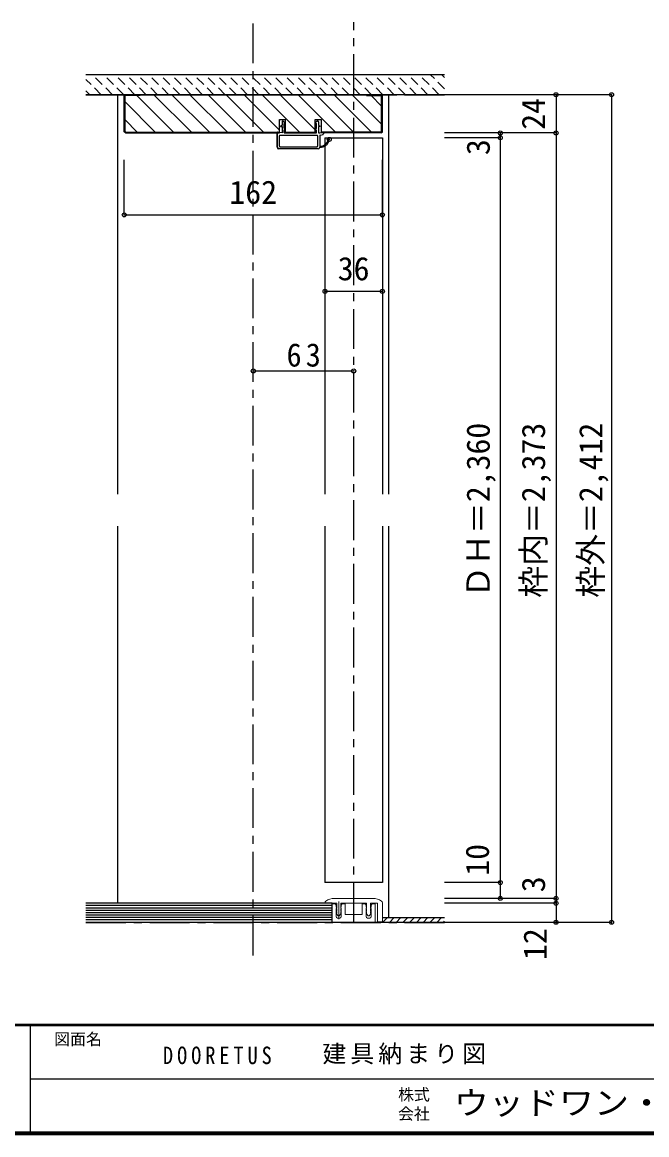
# Model space of a CAD drawing. Units: millimetres at full size, sheet at 1:5. Extents: x -973 to 977, y -718 to 696.
# Drawn here: x -3 to 389, y -701 to -2 of the extents above; entities that cross this region are included whole.
import ezdxf
from ezdxf.enums import TextEntityAlignment as Align

# ---------------------------------------------------------------- set-up
doc = ezdxf.new("R2010")
doc.units = ezdxf.units.MM
doc.header["$LTSCALE"] = 5
doc.header["$PDMODE"] = 32
doc.header["$PDSIZE"] = 2.5
doc.linetypes.add('CHAIN1', pattern=[8, 5, -1, 1, -1])
doc.linetypes.add('DASHED1', pattern=[1.8, 1.2, -0.6])
for name, color, linetype in [('0-0_補助線', 7, 'Continuous'), ('0-1_通り芯', 4, 'CHAIN1'), ('0-3_仕上', 7, 'Continuous'), ('0-4_枠', 3, 'Continuous'), ('0-6_扉', 6, 'Continuous'), ('0-B_寸法', 4, 'Continuous'), ('0-C_ﾊｯﾁ', 4, 'DASHED1'), ('F-0_補助線', 7, 'Continuous'), ('F-1_通り芯', 6, 'Continuous'), ('F-A_文字', 7, 'Continuous')]:
    doc.layers.add(name, color=color, linetype=linetype)
doc.layers.add('0-7_金物', color=7, linetype='Continuous', lineweight=18)
doc.styles.add('ＭＳ ゴシック', font='')
doc.styles.get('ＭＳ ゴシック').set_extended_font_data('MS Gothic')

# ---------------------------------------------------------------- blocks, each defined once
blk = doc.blocks.new('2')
at = {"layer": '0-0_補助線'}
for p, q in [((-9.846, -9.622), (-9.846, 15.078)), ((-8.846, 16.078), (0.354, 16.078)), ((-8.846, 15.878), (0.637, 15.878)), ((-8.446, 14.378), (-8.446, -8.922)), ((-8.146, 14.678), (-1.546, 14.678)), ((-1.246, 14.378), (-1.246, -8.922)), ((0.154, 11.653), (2.154, 11.653)), ((0.154, 11.653), (0.154, -8.497)), ((2.154, 10.953), (2.154, 11.653)), ((3.154, 11.653), (2.512, 10.83)), ((3.154, 11.653), (6.154, 11.653)), ((4.154, 13.753), (4.154, 13.053)), ((5.154, 13.053), (4.512, 13.876)), ((7.154, 13.053), (5.154, 13.053)), ((6.154, 10.953), (6.154, 11.653)), ((7.558, 12.258), (6.516, 10.835)), ((-1.48, -10.622), (-8.846, -10.622)), ((-1.546, -9.222), (-8.146, -9.222)), ((-1.189, -10.85), (-0.732, -12.694)), ((0.354, -12.922), (-0.441, -12.922)), ((0.154, -8.497), (2.154, -8.497)), ((4.154, -9.897), (0.154, -9.897)), ((0.154, -9.897), (0.154, -10.622)), ((0.154, -10.622), (0.645, -12.548)), ((2.154, -7.797), (2.154, -8.497)), ((3.154, -8.497), (2.512, -7.674)), ((3.154, -8.497), (6.154, -8.497)), ((4.154, -10.597), (4.154, -9.897)), ((5.154, -9.897), (4.512, -10.72)), ((7.154, -9.897), (5.154, -9.897)), ((6.154, -7.797), (6.154, -8.497)), ((7.558, -9.101), (6.516, -7.679))]:
    blk.add_line(p, q, dxfattribs=at)
for points in [[(-9.646, 15.078), (-9.646, -9.622), (-9.846, -9.622)], [(4.154, 13.053), (0.154, 13.053), (0.649, 15.723)]]:
    blk.add_lwpolyline(points, dxfattribs=at)
for centre, radius, start, end in [((-8.846, 15.078), 1, 90, 180), ((-8.846, 15.078), 0.8, 90, 180), ((-8.146, 14.378), 0.3, 90, 180), ((-1.546, 14.378), 0.3, 0, 90), ((0.354, 15.778), 0.3, 349.49875, 90), ((2.354, 10.953), 0.2, 180, 322.03043), ((4.354, 13.753), 0.2, 37.96957, 180), ((6.354, 10.953), 0.2, 180, 323.78053), ((7.154, 12.553), 0.5, 323.78053, 90), ((-8.846, -9.622), 1, 180, 270), ((-2.846, -10.72), 6, 179.06153, 259.29815), ((-8.146, -8.922), 0.3, 180, 270), ((-2.846, -10.72), 5.3, 178.93757, 259.29815), ((-1.546, -8.922), 0.3, 270, 0), ((-1.48, -10.922), 0.3, 13.9282, 90), ((-0.441, -12.622), 0.3, 193.9282, 270), ((0.354, -12.622), 0.3, 270, 14.29438), ((2.354, -7.797), 0.2, 37.96957, 180), ((4.354, -10.597), 0.2, 180, 322.03043), ((6.354, -7.797), 0.2, 36.21947, 180), ((7.154, -9.397), 0.5, 270, 36.21947), ((-3.896, -16.272), 0.35, 259.29815, 79.29815)]:
    blk.add_arc(centre, radius, start, end, dxfattribs=at)
blk.add_point((-3.896, -16.622), dxfattribs=at)

msp = doc.modelspace()

# ---------------------------------------------------------------- linework, layer by layer
at = {"layer": '0-1_通り芯'}
for p, q in [((141.653, -588.252), (141.653, -2.5)), ((204.653, -567.5), (204.653, -2.5)), ((36.653, -48), (261.653, -48)), ((36.653, -567.5), (261.653, -567.5))]:
    msp.add_line(p, q, dxfattribs=at)
at = {"layer": '0-3_仕上', "color": 2}
for p, q in [((191.153, -555.5), (36.653, -555.5)), ((191.153, -567.5), (191.153, -555.5)), ((261.653, -567.5), (36.653, -567.5))]:
    msp.add_line(p, q, dxfattribs=at)
at = {"layer": '0-3_仕上'}
for p, q in [((191.153, -557), (36.653, -557)), ((191.153, -558.5), (36.653, -558.5)), ((191.153, -560), (36.653, -560)), ((191.153, -561.5), (36.653, -561.5)), ((191.153, -563), (36.653, -563)), ((191.153, -564.5), (36.653, -564.5)), ((222.653, -564.5), (261.653, -564.5)), ((191.153, -566), (36.653, -566))]:
    msp.add_line(p, q, dxfattribs=at)
at = {"layer": '0-4_枠', "color": 4}
for p, q in [((60.653, -48), (56.653, -48)), ((56.653, -298.75), (56.653, -48)), ((222.653, -48), (226.653, -48)), ((226.653, -298.75), (226.653, -48)), ((56.653, -555.5), (56.653, -318.75)), ((226.653, -564.5), (226.653, -318.75))]:
    msp.add_line(p, q, dxfattribs=at)
at = {"layer": '0-4_枠'}
for p, q in [((60.653, -48), (222.653, -48)), ((61.153, -71.086), (61.153, -48.5)), ((70.653, -48.5), (61.153, -48.5)), ((70.653, -48), (70.653, -48.5)), ((212.653, -48.5), (212.653, -48)), ((212.653, -48.5), (222.153, -48.5)), ((222.153, -71.086), (222.153, -48.5)), ((158.153, -63.5), (161.853, -63.5)), ((158.153, -72), (158.153, -63.5)), ((161.853, -72), (161.853, -63.5)), ((180.453, -72), (180.453, -63.5)), ((61.567, -71.5), (61.153, -71.086)), ((61.36, -72), (158.153, -72)), ((61.567, -71.5), (158.153, -71.5)), ((161.853, -71.5), (180.453, -71.5)), ((161.853, -72), (180.453, -72)), ((221.739, -71.5), (184.153, -71.5)), ((221.946, -72), (184.153, -72)), ((221.739, -71.5), (222.153, -71.086))]:
    msp.add_line(p, q, dxfattribs=at)
for points in [[(61.36, -72), (60.653, -71.293), (60.653, -48)], [(221.946, -72), (222.653, -71.293), (222.653, -48)], [(180.453, -63.5), (184.153, -63.5), (184.153, -72)]]:
    msp.add_lwpolyline(points, dxfattribs=at)
at = {"layer": '0-6_扉'}
for p, q in [((186.653, -75), (222.653, -75)), ((186.653, -75), (186.653, -298.75)), ((222.653, -75), (222.653, -298.75)), ((186.653, -318.75), (186.653, -542.5)), ((222.653, -318.75), (222.653, -542.5)), ((222.653, -542.5), (186.653, -542.5))]:
    msp.add_line(p, q, dxfattribs=at)
at = {"layer": '0-7_金物'}
for p, q in [((186.653, -555.017), (186.653, -555.5)), ((186.653, -555.5), (194.003, -555.5)), ((191.153, -567.5), (191.153, -555.8)), ((192.603, -555.8), (191.153, -555.8)), ((191.253, -567.5), (191.253, -555.8)), ((192.653, -552.5), (216.653, -552.5)), ((193.603, -558.05), (193.603, -556.8)), ((193.603, -558.05), (193.81, -558.396)), ((193.796, -558.846), (194.003, -558.5)), ((194.003, -555.5), (194.003, -558.5)), ((196.503, -555.5), (212.803, -555.5)), ((196.503, -555.5), (196.503, -558.5)), ((196.71, -558.846), (196.503, -558.5)), ((196.903, -558.05), (196.696, -558.396)), ((196.903, -558.05), (196.903, -556.8)), ((197.903, -555.8), (199.253, -555.8)), ((199.253, -555.8), (199.253, -562.5)), ((210.053, -555.8), (210.053, -562.5)), ((211.403, -555.8), (210.053, -555.8)), ((212.403, -558.05), (212.403, -556.8)), ((212.403, -558.05), (212.61, -558.396)), ((212.596, -558.846), (212.803, -558.5)), ((212.803, -555.5), (212.803, -558.5)), ((215.303, -555.5), (219.653, -555.5)), ((215.303, -555.5), (215.303, -558.5)), ((215.51, -558.846), (215.303, -558.5)), ((215.703, -558.05), (215.496, -558.396)), ((215.703, -558.05), (215.703, -556.8)), ((216.703, -555.8), (218.153, -555.8)), ((218.053, -555.8), (218.053, -567.5)), ((218.153, -555.8), (218.153, -567.5)), ((219.653, -555.5), (219.653, -567.2)), ((222.653, -555.017), (222.653, -567.2)), ((193.603, -559.05), (193.81, -558.704)), ((193.603, -563.8), (193.603, -559.05)), ((193.796, -559.154), (194.003, -559.5)), ((193.796, -560.346), (194.003, -560)), ((193.796, -560.654), (194.003, -561)), ((193.796, -561.846), (194.003, -561.5)), ((194.886, -563.34), (193.833, -562.204)), ((194.003, -559.5), (194.003, -560)), ((194.003, -561), (194.003, -561.5)), ((195.903, -564.8), (194.603, -564.8)), ((196.673, -562.204), (195.62, -563.34)), ((196.71, -559.154), (196.503, -559.5)), ((196.503, -559.5), (196.503, -560)), ((196.71, -560.346), (196.503, -560)), ((196.71, -560.654), (196.503, -561)), ((196.503, -561), (196.503, -561.5)), ((196.71, -561.846), (196.503, -561.5)), ((196.903, -559.05), (196.696, -558.704)), ((196.903, -563.8), (196.903, -559.05)), ((204.153, -562.5), (199.253, -562.5)), ((204.653, -563), (204.153, -562.5)), ((204.653, -563), (205.153, -562.5)), ((210.053, -562.5), (205.153, -562.5)), ((212.403, -559.05), (212.61, -558.704)), ((212.403, -563.8), (212.403, -559.05)), ((212.596, -559.154), (212.803, -559.5)), ((212.596, -560.346), (212.803, -560)), ((212.596, -560.654), (212.803, -561)), ((212.596, -561.846), (212.803, -561.5)), ((213.686, -563.34), (212.633, -562.204)), ((212.803, -559.5), (212.803, -560)), ((212.803, -561), (212.803, -561.5)), ((213.403, -564.8), (214.703, -564.8)), ((215.473, -562.204), (214.42, -563.34)), ((215.51, -559.154), (215.303, -559.5)), ((215.303, -559.5), (215.303, -560)), ((215.51, -560.346), (215.303, -560)), ((215.51, -560.654), (215.303, -561)), ((215.303, -561), (215.303, -561.5)), ((215.51, -561.846), (215.303, -561.5)), ((215.703, -559.05), (215.496, -558.704)), ((215.703, -563.8), (215.703, -559.05)), ((218.153, -567.5), (191.153, -567.5)), ((219.653, -567.2), (222.653, -567.2))]:
    msp.add_line(p, q, dxfattribs=at)
at = {"layer": '0-7_金物', "color": 4}
msp.add_line((195.253, -554.5), (195.253, -565.441), dxfattribs=at)
at = {"layer": '0-7_金物'}
for centre, radius, start, end in [((187.653, -555.017), 1, 123.74899, 180), ((192.653, -562.5), 10, 90, 123.74899), ((192.603, -556.8), 1, 0, 90), ((193.553, -558.55), 0.3, 329.05368, 30.94635), ((196.953, -558.55), 0.3, 149.05365, 210.94632), ((197.903, -556.8), 1, 90, 180), ((211.403, -556.8), 1, 0, 90), ((212.353, -558.55), 0.3, 329.05368, 30.94635), ((215.753, -558.55), 0.3, 149.05365, 210.94632), ((216.703, -556.8), 1, 90, 180), ((216.653, -562.5), 10, 56.25101, 90), ((221.653, -555.017), 1, 0, 56.25101), ((194.603, -563.8), 1, 180, 270), ((194.053, -559), 0.3, 149.05366, 210.94634), ((194.053, -560.5), 0.3, 149.05366, 210.94634), ((194.053, -562), 0.3, 149.05366, 222.83826), ((195.253, -563), 0.5, 222.83826, 317.16174), ((195.903, -563.8), 1, 270, 0), ((196.453, -562), 0.3, 317.16174, 30.94634), ((196.453, -559), 0.3, 329.05366, 30.94634), ((196.453, -560.5), 0.3, 329.05366, 30.94634), ((213.403, -563.8), 1, 180, 270), ((212.853, -559), 0.3, 149.05366, 210.94634), ((212.853, -560.5), 0.3, 149.05366, 210.94634), ((212.853, -562), 0.3, 149.05366, 222.83826), ((214.053, -563), 0.5, 222.83826, 317.16174), ((214.703, -563.8), 1, 270, 0), ((215.253, -562), 0.3, 317.16174, 30.94634), ((215.253, -559), 0.3, 329.05366, 30.94634), ((215.253, -560.5), 0.3, 329.05366, 30.94634)]:
    msp.add_arc(centre, radius, start, end, dxfattribs=at)
at = {"layer": '0-B_寸法', "color": 2}
for p, q in [((261.653, -35.5), (36.653, -35.5)), ((261.653, -48), (36.653, -48))]:
    msp.add_line(p, q, dxfattribs=at)
at = {"layer": '0-B_寸法', "linetype": 'DASHED1'}
for p, q in [((46.182, -48), (36.653, -38.471)), ((53.253, -48), (40.753, -35.5)), ((60.324, -48), (47.824, -35.5)), ((67.395, -48), (54.895, -35.5)), ((74.466, -48), (61.966, -35.5)), ((81.537, -48), (69.037, -35.5)), ((88.608, -48), (76.108, -35.5)), ((95.679, -48), (83.179, -35.5)), ((102.75, -48), (90.25, -35.5)), ((109.822, -48), (97.322, -35.5)), ((116.893, -48), (104.393, -35.5)), ((123.964, -48), (111.464, -35.5)), ((131.035, -48), (118.535, -35.5)), ((138.106, -48), (125.606, -35.5)), ((145.177, -48), (132.677, -35.5)), ((152.248, -48), (139.748, -35.5)), ((159.319, -48), (146.819, -35.5)), ((166.39, -48), (153.89, -35.5)), ((173.461, -48), (160.961, -35.5)), ((180.532, -48), (168.032, -35.5)), ((187.603, -48), (175.103, -35.5)), ((194.674, -48), (182.174, -35.5)), ((201.745, -48), (189.245, -35.5)), ((208.816, -48), (196.316, -35.5)), ((215.888, -48), (203.388, -35.5)), ((222.959, -48), (210.459, -35.5)), ((230.03, -48), (217.53, -35.5)), ((237.101, -48), (224.601, -35.5)), ((244.172, -48), (231.672, -35.5)), ((251.243, -48), (238.743, -35.5)), ((258.314, -48), (245.814, -35.5)), ((261.653, -44.268), (252.885, -35.5)), ((261.653, -37.197), (259.956, -35.5)), ((39.111, -48), (36.653, -45.542))]:
    msp.add_line(p, q, dxfattribs=at)
at = {"layer": '0-B_寸法', "linetype": 'CHAIN1'}
msp.add_line((36.653, -48), (261.653, -48), dxfattribs=at)
at = {"layer": '0-B_寸法'}
for p, q in [((366.51, -48), (261.653, -48)), ((331.653, -48), (331.653, -567.5)), ((366.51, -48), (366.51, -567.5)), ((331.653, -72), (261.653, -72)), ((296.653, -75), (261.653, -75)), ((296.653, -72), (296.653, -552.5)), ((60.653, -123.422), (60.653, -88.9)), ((222.653, -123.422), (222.653, -88.9)), ((60.653, -123.422), (222.653, -123.422)), ((186.653, -171.382), (222.653, -171.382)), ((141.653, -221.382), (204.653, -221.382)), ((296.653, -542.5), (261.653, -542.5)), ((331.653, -552.5), (261.653, -552.5)), ((331.653, -555.5), (261.653, -555.5)), ((331.653, -555.5), (261.653, -555.5)), ((331.653, -555.5), (331.653, -552.5)), ((366.51, -567.5), (261.653, -567.5))]:
    msp.add_line(p, q, dxfattribs=at)
at = {"layer": '0-B_寸法', "color": 3}
for p, q in [((158.153, -63.5), (161.853, -63.5)), ((158.153, -72), (158.153, -63.5)), ((161.853, -72), (161.853, -63.5)), ((180.453, -72), (180.453, -63.5)), ((161.853, -71.5), (180.453, -71.5)), ((161.853, -72), (180.453, -72))]:
    msp.add_line(p, q, dxfattribs=at)
msp.add_lwpolyline([(180.453, -63.5), (184.153, -63.5), (184.153, -72)], dxfattribs=at)
at = {"layer": '0-B_寸法', "color": 7}
for p in [(331.653, -48), (366.51, -48), (296.653, -72), (296.653, -75), (331.653, -72), (60.653, -123.422), (222.653, -123.422), (186.653, -171.382), (222.653, -171.382), (141.653, -221.382), (204.653, -221.382), (296.653, -542.5), (296.653, -552.5), (331.653, -552.5), (331.653, -555.5), (331.653, -567.5), (366.51, -567.5)]:
    msp.add_point(p, dxfattribs=at)
at = {"layer": '0-C_ﾊｯﾁ', "linetype": 'Continuous'}
for p, q in [((68.486, -48.5), (91.487, -71.5)), ((79.3, -48), (102.8, -71.5)), ((90.614, -48), (114.114, -71.5)), ((101.927, -48), (125.428, -71.5)), ((113.241, -48), (136.741, -71.5)), ((124.555, -48), (148.055, -71.5)), ((135.869, -48), (155.853, -67.984)), ((147.182, -48), (170.683, -71.5)), ((169.81, -48), (193.31, -71.5)), ((181.124, -48), (204.624, -71.5)), ((192.437, -48), (215.937, -71.5)), ((203.751, -48), (222.153, -66.402)), ((215.565, -48.5), (222.153, -55.088)), ((61.153, -52.48), (80.173, -71.5)), ((61.153, -63.794), (68.859, -71.5)), ((155.853, -67.984), (158.153, -70.284)), ((222.821, -567.5), (225.821, -564.5)), ((227.064, -567.5), (230.064, -564.5)), ((231.307, -567.5), (234.307, -564.5)), ((235.549, -567.5), (238.549, -564.5)), ((239.792, -567.5), (242.792, -564.5)), ((244.035, -567.5), (247.035, -564.5)), ((248.277, -567.5), (251.277, -564.5)), ((252.52, -567.5), (255.52, -564.5)), ((256.762, -567.5), (259.762, -564.5)), ((261.005, -567.5), (261.653, -566.852))]:
    msp.add_line(p, q, dxfattribs=at)
msp.add_lwpolyline([(158.496, -48), (178.153, -67.657), (180.272, -69.776)], dxfattribs=at)
at = {"layer": 'F-1_通り芯'}
for p, q in [((976.653, -631.667), (-973.347, -631.667)), ((976.653, -632.5), (-973.347, -632.5)), ((1.653, -632.5), (1.653, -699.167)), ((1.653, -665.833), (974.986, -665.834)), ((976.653, -699.167), (-973.347, -699.167)), ((976.653, -700), (-973.347, -700)), ((976.653, -700.833), (-973.347, -700.833))]:
    msp.add_line(p, q, dxfattribs=at)

# ---------------------------------------------------------------- block references
at = {"layer": '0-B_寸法', "rotation": 90}
msp.add_blockref('2', (172.731, -72.154), dxfattribs=at)

# ---------------------------------------------------------------- texts
at = {"layer": '0-B_寸法', "color": 7, "style": 'ＭＳ ゴシック'}
for s, p in [('24', (329.153, -70)), ('3', (294.49, -85.885)), ('ＤＨ＝2,360', (294.473, -363.75)), ('枠内＝2,373', (329.153, -363.75)), ('枠外＝2,412', (365.167, -363.75)), ('10', (293.944, -538.245)), ('3', (329.153, -548.603)), ('12', (330.267, -591.168))]:
    msp.add_text(s, height=14.66, rotation=90, dxfattribs=at).set_placement(p, align=Align.BOTTOM_LEFT)
for s, p in [('162', (126.653, -120.922)), ('36', (194.653, -168.882))]:
    msp.add_text(s, height=14.66, dxfattribs=at).set_placement(p, align=Align.BOTTOM_LEFT)
at = {"layer": '0-B_寸法', "color": 7, "insert": (162.528, -218.882), "char_height": 14.66, "attachment_point": 7, "style": 'ＭＳ ゴシック'}
msp.add_mtext('\\T1.27;\\W0.95;63', dxfattribs=at)
at = {"layer": 'F-0_補助線', "char_height": 11, "attachment_point": 7, "style": 'ＭＳ ゴシック'}
for s, insert in [('\\T1.39;\\W0.85;DOORETUS', (84.986, -656.667)), ('\\T1.17;建具納まり図', (184.986, -656.667))]:
    msp.add_mtext(s, dxfattribs=dict(at, insert=insert))
at = {"layer": 'F-A_文字', "style": 'ＭＳ ゴシック'}
for s, p in [('図面名', (16.653, -646.667)), ('株式', (232.486, -681.5)), ('会社', (232.486, -693.5))]:
    msp.add_text(s, height=7.331, dxfattribs=at).set_placement(p, align=Align.BOTTOM_LEFT)
at = {"layer": 'F-A_文字', "style": 'ＭＳ ゴシック', "width": 1.1}
msp.add_text('ウッドワン・・・', height=14.66, dxfattribs=at).set_placement((267.486, -692.5), align=Align.BOTTOM_LEFT)

doc.saveas('drawing.dxf')
